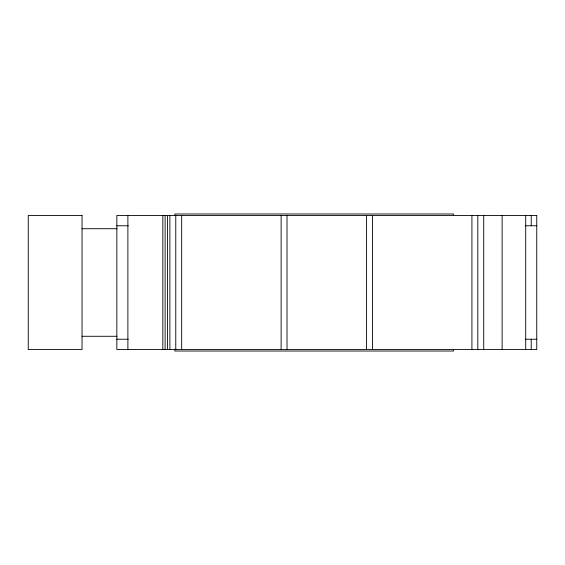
<?xml version="1.0" encoding="UTF-8"?>
<svg xmlns="http://www.w3.org/2000/svg" width="565" height="565" viewBox="0 0 565 565"><rect width="100%" height="100%" fill="white"/><g stroke="black" fill="none" stroke-linecap="round" stroke-linejoin="round"><path stroke-width="0.85" d="M116.842 225.774L128.304 225.774M525.281 225.774L536.75 225.774M82.031 228.719L117.054 228.719M82.031 336.281L117.054 336.281M116.842 339.226L128.304 339.226M525.281 339.226L536.75 339.226M531.227 215.463L531.227 225.774M531.227 339.226L531.227 349.537M525.697 215.463L525.697 349.537M502.123 215.463L502.123 349.537M483.711 215.463L483.711 349.537M477.813 215.463L477.813 349.537M471.923 215.463L471.923 349.537M453.483 215.463L453.483 213.987L174.853 213.987L174.853 215.745M453.483 349.537L453.483 351.013L174.853 351.013L174.853 349.255M372.469 215.463L372.469 349.537M366.579 215.463L366.579 349.537M287.013 215.463L287.013 349.537M281.123 215.463L281.123 349.537M181.669 215.463L181.669 349.537M175.772 215.463L175.772 349.537M169.881 215.463L169.881 349.537M167.473 215.463L167.473 349.537M165.114 215.463L165.114 349.537M162.833 215.463L162.833 349.537M127.888 215.463L127.888 349.537M82.031 215.463L28.25 215.463L28.25 349.537L82.031 349.537L82.031 215.463M536.75 215.463L116.842 215.463L116.842 349.537L536.75 349.537L536.75 215.463"/></g></svg>
